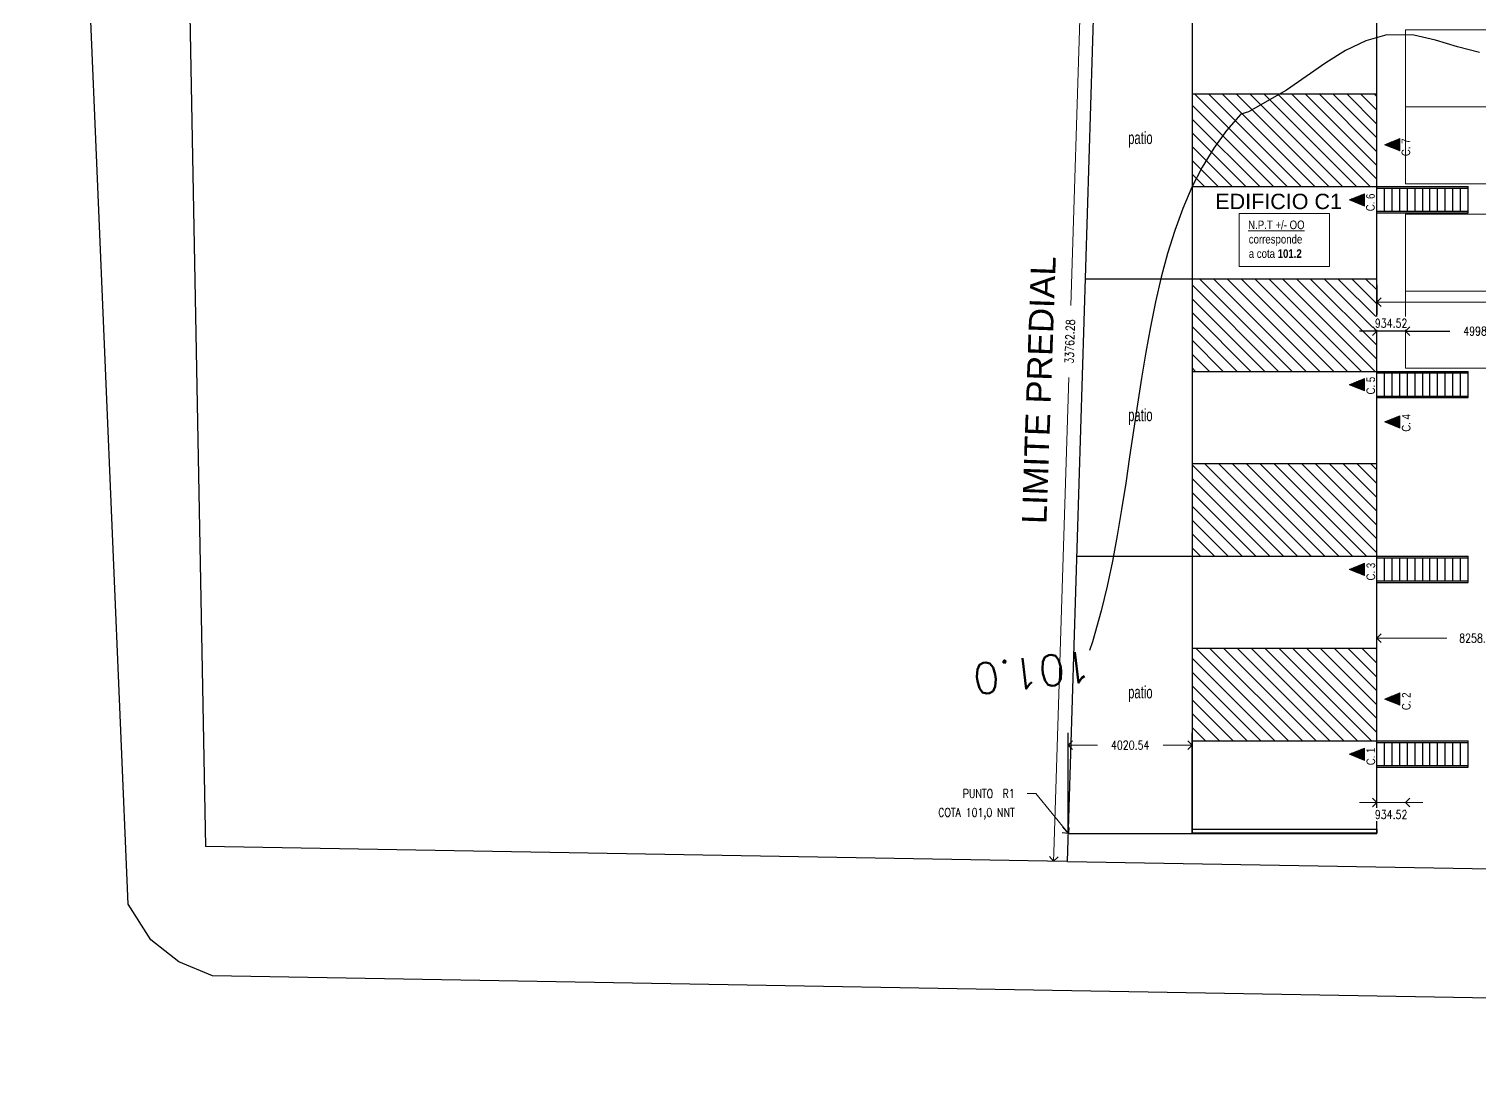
# Model space of a CAD drawing. Header units: metres. Extents: x -632 to 145, y -170 to 252.
# Drawn here: x -37.78 to 9.32, y -7.69 to 26.12 of the extents above; entities that cross this region are included whole.
import ezdxf

# ---------------------------------------------------------------- set-up
doc = ezdxf.new("R2010")
doc.units = ezdxf.units.M
doc.header["$LTSCALE"] = 5
doc.header["$MEASUREMENT"] = 0
doc.layers.get('0').update_dxf_attribs({"color": 30})
doc.layers.get('DEFPOINTS').update_dxf_attribs({"color": 210})
for name, color, linetype, lineweight in [('A-ANNO-SYMB', 3, 'Continuous', 18), ('U-ANNO-TEXT', 3, 'Continuous', 18), ('U-PARK-MNR', 255, 'Continuous', 13)]:
    doc.layers.add(name, color=color, linetype=linetype, lineweight=lineweight)
doc.layers.add('U-ANNO-DIMS', color=210, linetype='Continuous', lineweight=18, plot=False)
for name, color, linetype in [('U-BLDG', 7, 'Continuous'), ('U-PROP', 1, 'Continuous'), ('U-SDWK', 4, 'Continuous'), ('U-STRS', 4, 'Continuous'), ('U-TOPO-CURV', 8, 'Continuous')]:
    doc.layers.add(name, color=color, linetype=linetype)
doc.styles.add('E-ARIAL', font='arial.ttf')
doc.styles.add('E-ROMANS', font='romans.shx', dxfattribs={"width": 0.8})
doc.dimstyles.new('E-0001_ARW_24', dxfattribs={"dimscale": 0.001, "dimtxt": 2.4, "dimasz": 2.4, "dimexe": 1.2, "dimexo": 0.8, "dimgap": 1.2, "dimtad": 0, "dimdec": 0, "dimlfac": 1000, "dimzin": 0, "dimdsep": 46, "dimtxsty": 'E-ROMANS', "dimblk": 'OPEN90', "dimcen": 1.2, "dimclrd": 256, "dimclre": 256, "dimclrt": 256, "dimadec": 0, "dimazin": 0, "dimtfac": 1, "dimtdec": 0, "dimtmove": 1, "dimatfit": 3, "dimldrblk": 'OPEN90', "dimfxl": 1, "dimtfill": 1, "dimtolj": 1, "dimtzin": 0, "dimlwd": -1, "dimarcsym": 0})

# ---------------------------------------------------------------- blocks, each defined once
blk = doc.blocks.new('_Open90')
at = {"color": 0, "linetype": 'ByBlock', "lineweight": -2}
for p, q in [((0, 0), (-1, 0)), ((-0.5, 0.5), (0, 0)), ((0, 0), (-0.5, -0.5))]:
    blk.add_line(p, q, dxfattribs=at)
blk = doc.blocks.new('*D4')
at = {"layer": 'DEFPOINTS', "color": 0, "transparency": 16777216}
for p in [(0, 2.862), (0, 0.026), (-4.021, -0.007)]:
    blk.add_point(p, dxfattribs=at)
at = {"layer": 'U-ANNO-DIMS', "color": 1, "lineweight": -2, "transparency": 16777216}
for p, q in [((-4.021, -0.007), (-4.021, 3.262)), ((0, 0.026), (0, 3.262))]:
    blk.add_line(p, q, dxfattribs=at)
at = {"layer": 'U-ANNO-DIMS', "color": 1, "transparency": 16777216}
for p, q in [((-3.741, 2.862), (-3.077, 2.862)), ((-0.28, 2.862), (-0.944, 2.862))]:
    blk.add_line(p, q, dxfattribs=at)
at = {"layer": 'U-ANNO-DIMS', "color": 1, "transparency": 16777216, "xscale": 0.28, "yscale": 0.28, "zscale": 0.28, "rotation": 180}
blk.add_blockref('_Open90', (-4.021, 2.862), dxfattribs=at)
at = {"layer": 'U-ANNO-DIMS', "color": 1, "transparency": 16777216, "xscale": 0.28, "yscale": 0.28, "zscale": 0.28}
blk.add_blockref('_Open90', (0, 2.862), dxfattribs=at)
at = {"layer": 'U-ANNO-DIMS', "color": 2, "transparency": 16777216, "insert": (-2.01, 2.862), "char_height": 0.28, "attachment_point": 5, "style": 'E-ROMANS', "bg_fill": 3, "box_fill_scale": 1.25, "bg_fill_color": 256, "bg_fill_true_color": 13158600, "bg_fill_transparency": 0}
blk.add_mtext('\\A1;4020.54', dxfattribs=at)
blk = doc.blocks.new('*D8')
at = {"layer": 'DEFPOINTS', "color": 0, "transparency": 16777216}
for p in [(6, 17.814), (22.869, 17.814), (22.869, 17.25)]:
    blk.add_point(p, dxfattribs=at)
at = {"layer": 'U-ANNO-DIMS', "color": 1, "lineweight": -2, "transparency": 16777216}
for p, q in [((6, 17.814), (6, 16.85)), ((22.869, 17.814), (22.869, 16.85))]:
    blk.add_line(p, q, dxfattribs=at)
at = {"layer": 'U-ANNO-DIMS', "color": 1, "transparency": 16777216}
for p, q in [((6.28, 17.25), (12.219, 17.25)), ((22.589, 17.25), (14.534, 17.25))]:
    blk.add_line(p, q, dxfattribs=at)
at = {"layer": 'U-ANNO-DIMS', "color": 1, "transparency": 16777216, "xscale": 0.28, "yscale": 0.28, "zscale": 0.28, "rotation": 180}
blk.add_blockref('_Open90', (6, 17.25), dxfattribs=at)
at = {"layer": 'U-ANNO-DIMS', "color": 1, "transparency": 16777216, "xscale": 0.28, "yscale": 0.28, "zscale": 0.28}
blk.add_blockref('_Open90', (22.869, 17.25), dxfattribs=at)
at = {"layer": 'U-ANNO-DIMS', "color": 2, "transparency": 16777216, "insert": (13.377, 17.303), "char_height": 0.28, "attachment_point": 5, "style": 'E-ROMANS', "bg_fill": 3, "box_fill_scale": 1.25, "bg_fill_color": 256, "bg_fill_true_color": 13158600, "bg_fill_transparency": 0}
blk.add_mtext('\\A1;16869.04', dxfattribs=at)
blk = doc.blocks.new('*D17')
at = {"layer": 'DEFPOINTS', "color": 0, "transparency": 16777216}
for p in [(14.258, 6.334), (6, 5.998), (14.258, 5.998)]:
    blk.add_point(p, dxfattribs=at)
at = {"layer": 'U-ANNO-DIMS', "color": 1, "lineweight": -2, "transparency": 16777216}
for p, q in [((6, 5.998), (6, 6.734)), ((14.258, 5.998), (14.258, 6.734))]:
    blk.add_line(p, q, dxfattribs=at)
at = {"layer": 'U-ANNO-DIMS', "color": 1, "transparency": 16777216}
for p, q in [((6.28, 6.334), (8.273, 6.334)), ((13.978, 6.334), (10.332, 6.334))]:
    blk.add_line(p, q, dxfattribs=at)
at = {"layer": 'U-ANNO-DIMS', "color": 1, "transparency": 16777216, "xscale": 0.28, "yscale": 0.28, "zscale": 0.28, "rotation": 180}
blk.add_blockref('_Open90', (6, 6.334), dxfattribs=at)
at = {"layer": 'U-ANNO-DIMS', "color": 1, "transparency": 16777216, "xscale": 0.28, "yscale": 0.28, "zscale": 0.28}
blk.add_blockref('_Open90', (14.258, 6.334), dxfattribs=at)
at = {"layer": 'U-ANNO-DIMS', "color": 2, "transparency": 16777216, "insert": (9.302, 6.334), "char_height": 0.28, "attachment_point": 5, "style": 'E-ROMANS', "bg_fill": 3, "box_fill_scale": 1.25, "bg_fill_color": 256, "bg_fill_true_color": 13158600, "bg_fill_transparency": 0}
blk.add_mtext('\\A1;8258.31', dxfattribs=at)
blk = doc.blocks.new('*D45')
at = {"layer": 'U-ANNO-DIMS', "color": 1, "transparency": 16777216}
for p, q in [((5.72, 0.999), (5.44, 0.999)), ((7.215, 0.999), (7.495, 0.999))]:
    blk.add_line(p, q, dxfattribs=at)
at = {"layer": 'U-ANNO-DIMS', "color": 2, "transparency": 16777216, "insert": (6.467, 0.609), "char_height": 0.28, "attachment_point": 5, "style": 'E-ROMANS', "bg_fill": 3, "box_fill_scale": 1.25, "bg_fill_color": 256, "bg_fill_true_color": 13158600, "bg_fill_transparency": 0}
blk.add_mtext('\\A1;934.52', dxfattribs=at)
at = {"layer": 'DEFPOINTS', "color": 0, "transparency": 16777216}
for p in [(6, 1.019), (6.935, 1.019), (6.935, 0.999)]:
    blk.add_point(p, dxfattribs=at)
at = {"layer": 'U-ANNO-DIMS', "color": 1, "transparency": 16777216}
blk.add_line((6, 0.999), (6.935, 0.999), dxfattribs=at)
at = {"layer": 'U-ANNO-DIMS', "color": 1, "transparency": 16777216, "xscale": 0.28, "yscale": 0.28, "zscale": 0.28}
blk.add_blockref('_Open90', (6, 0.999), dxfattribs=at)
at = {"layer": 'U-ANNO-DIMS', "color": 1, "transparency": 16777216, "xscale": 0.28, "yscale": 0.28, "zscale": 0.28, "rotation": 180}
blk.add_blockref('_Open90', (6.935, 0.999), dxfattribs=at)
blk = doc.blocks.new('*D57')
at = {"layer": 'DEFPOINTS', "color": 0, "transparency": 16777216}
for p in [(-3.447, 32.843), (-3, 32.83), (-4.049, -0.916)]:
    blk.add_point(p, dxfattribs=at)
at = {"layer": 'U-ANNO-DIMS', "color": 1, "transparency": 16777216}
for p, q in [((-3.455, 32.564), (-3.935, 17.138)), ((-4.487, -0.623), (-4.007, 14.803))]:
    blk.add_line(p, q, dxfattribs=at)
at = {"layer": 'U-ANNO-DIMS', "color": 1, "transparency": 16777216, "xscale": 0.28, "yscale": 0.28, "zscale": 0.28}
for p, rotation in [((-3.447, 32.843), 88.21981892361607), ((-4.496, -0.903), 268.2198189236161)]:
    blk.add_blockref('_Open90', p, dxfattribs=dict(at, rotation=rotation))
at = {"layer": 'U-ANNO-DIMS', "color": 2, "transparency": 16777216, "insert": (-3.971, 15.97), "char_height": 0.28, "attachment_point": 5, "rotation": 88.2198, "style": 'E-ROMANS', "bg_fill": 3, "box_fill_scale": 1.25, "bg_fill_color": 256, "bg_fill_true_color": 13158600, "bg_fill_transparency": 0}
blk.add_mtext('\\A1;33762.28', dxfattribs=at)
blk = doc.blocks.new('*D65')
at = {"layer": 'DEFPOINTS', "color": 0, "transparency": 16777216}
for p in [(6.935, 16.307), (6.935, 16.274), (11.933, 16.275)]:
    blk.add_point(p, dxfattribs=at)
at = {"layer": 'U-BLDG', "color": 1, "transparency": 16777216}
for p, q in [((7.215, 16.307), (8.372, 16.307)), ((11.653, 16.307), (10.495, 16.307))]:
    blk.add_line(p, q, dxfattribs=at)
at = {"layer": 'U-BLDG', "color": 1, "transparency": 16777216, "xscale": 0.28, "yscale": 0.28, "zscale": 0.28, "rotation": 180}
blk.add_blockref('_Open90', (6.935, 16.307), dxfattribs=at)
at = {"layer": 'U-BLDG', "color": 1, "transparency": 16777216, "xscale": 0.28, "yscale": 0.28, "zscale": 0.28}
blk.add_blockref('_Open90', (11.933, 16.307), dxfattribs=at)
at = {"layer": 'U-BLDG', "color": 2, "transparency": 16777216, "insert": (9.434, 16.307), "char_height": 0.28, "attachment_point": 5, "style": 'E-ROMANS', "bg_fill": 3, "box_fill_scale": 1.25, "bg_fill_color": 256, "bg_fill_true_color": 13158600, "bg_fill_transparency": 0}
blk.add_mtext('\\A1;4998.60', dxfattribs=at)
blk = doc.blocks.new('*D66')
at = {"layer": 'U-BLDG', "color": 1, "transparency": 16777216}
for p, q in [((5.72, 16.307), (5.44, 16.307)), ((7.215, 16.307), (7.495, 16.307))]:
    blk.add_line(p, q, dxfattribs=at)
at = {"layer": 'U-BLDG', "color": 2, "transparency": 16777216, "insert": (6.467, 16.562), "char_height": 0.28, "attachment_point": 5, "style": 'E-ROMANS', "bg_fill": 3, "box_fill_scale": 1.25, "bg_fill_color": 256, "bg_fill_true_color": 13158600, "bg_fill_transparency": 0}
blk.add_mtext('\\A1;934.52', dxfattribs=at)
at = {"layer": 'DEFPOINTS', "color": 0, "transparency": 16777216}
for p in [(6, 16.307), (6, 16.274), (6.935, 16.274)]:
    blk.add_point(p, dxfattribs=at)
at = {"layer": 'U-BLDG', "color": 1, "transparency": 16777216}
blk.add_line((6.935, 16.307), (6, 16.307), dxfattribs=at)
at = {"layer": 'U-BLDG', "color": 1, "transparency": 16777216, "xscale": 0.28, "yscale": 0.28, "zscale": 0.28}
blk.add_blockref('_Open90', (6, 16.307), dxfattribs=at)
at = {"layer": 'U-BLDG', "color": 1, "transparency": 16777216, "xscale": 0.28, "yscale": 0.28, "zscale": 0.28, "rotation": 180}
blk.add_blockref('_Open90', (6.935, 16.307), dxfattribs=at)

msp = doc.modelspace()

# ---------------------------------------------------------------- hatches: boundary and pattern name
at = {"layer": 'A-ANNO-SYMB'}
h = msp.add_hatch(dxfattribs=at)
h.set_pattern_fill('ANSI31', color=256, scale=0.01, angle=-90, style=0)
h.set_pattern_definition([(45, (14.508314, 19.102804), (-0.02245064, 0.02245064), [])])
h.paths.add_polyline_path([(6.25, 22.356784), (6.75, 22.556784), (6.75, 22.156784)])
h = msp.add_hatch(dxfattribs=at)
h.set_pattern_fill('ANSI31', color=256, scale=0.01, angle=-90, style=0)
h.set_pattern_definition([(45, (13.357198, 17.31272), (-0.02245064, 0.02245064), [])])
h.paths.add_polyline_path([(5.098884, 20.5667), (5.598884, 20.7667), (5.598884, 20.3667)])
h = msp.add_hatch(dxfattribs=at)
h.set_pattern_fill('ANSI31', color=256, scale=0.01, angle=-90, style=0)
h.set_pattern_definition([(45, (13.357198, 11.31272), (-0.02245064, 0.02245064), [])])
h.paths.add_polyline_path([(5.098884, 14.5667), (5.598884, 14.7667), (5.598884, 14.3667)])
h = msp.add_hatch(dxfattribs=at)
h.set_pattern_fill('ANSI31', color=256, scale=0.01, angle=-90, style=0)
h.set_pattern_definition([(45, (14.508314, 10.102804), (-0.02245064, 0.02245064), [])])
h.paths.add_polyline_path([(6.25, 13.356784), (6.75, 13.556784), (6.75, 13.156784)])
h = msp.add_hatch(dxfattribs=at)
h.set_pattern_fill('ANSI31', color=256, scale=0.01, angle=-90, style=0)
h.set_pattern_definition([(45, (13.357198, 5.31272), (-0.02245064, 0.02245064), [])])
h.paths.add_polyline_path([(5.098884, 8.5667), (5.598884, 8.7667), (5.598884, 8.3667)])
h = msp.add_hatch(dxfattribs=at)
h.set_pattern_fill('ANSI31', color=256, scale=0.01, angle=-90, style=0)
h.set_pattern_definition([(45, (14.508314, 1.102804), (-0.02245064, 0.02245064), [])])
h.paths.add_polyline_path([(6.25, 4.356784), (6.75, 4.556784), (6.75, 4.156784)])
h = msp.add_hatch(dxfattribs=at)
h.set_pattern_fill('ANSI31', color=256, scale=0.01, angle=-90, style=0)
h.set_pattern_definition([(45, (13.357198, -0.68728), (-0.02245064, 0.02245064), [])])
h.paths.add_polyline_path([(5.098884, 2.5667), (5.598884, 2.7667), (5.598884, 2.3667)])
at = {"layer": 'U-BLDG'}
h = msp.add_hatch(dxfattribs=at)
h.set_pattern_fill('ANSI31', color=256, scale=0.1, angle=93.3640869, style=0)
h.set_pattern_definition([(135, (24.7565, -32.09583), (-0.2245064, -0.2245064), [])])
h.paths.add_polyline_path([(0, 5.997822), (0, 2.997822), (6, 2.997822), (6, 5.997822)])
h.paths.add_polyline_path([(6, 8.997822), (6, 11.997822), (0, 11.997822), (0, 8.997822)])
h.paths.add_polyline_path([(0, 17.997822), (0, 14.997822), (6, 14.997822), (6, 17.997822)])
h.paths.add_polyline_path([(6, 23.997822), (0, 23.997822), (0, 20.997822), (6, 20.997822)])
h.paths.add_polyline_path([(0, 29.997822), (0, 26.997822), (6, 26.997822), (6, 29.997822)])
h.paths.add_polyline_path([(6, 32.997822), (6, 35.997822), (0, 35.997822), (0, 32.997822)])

# ---------------------------------------------------------------- linework, layer by layer
at = {"layer": 'A-ANNO-SYMB'}
for p, q in [((6.25, 22.356784), (6.75, 22.556784)), ((6.25, 22.356784), (6.75, 22.156784)), ((6.75, 22.156784), (6.75, 22.556784)), ((5.098884, 20.5667), (5.598884, 20.7667)), ((5.598884, 20.3667), (5.598884, 20.7667)), ((5.098884, 20.5667), (5.598884, 20.3667)), ((5.098884, 14.5667), (5.598884, 14.7667)), ((5.598884, 14.3667), (5.598884, 14.7667)), ((5.098884, 14.5667), (5.598884, 14.3667)), ((6.25, 13.356784), (6.75, 13.556784)), ((6.25, 13.356784), (6.75, 13.156784)), ((6.75, 13.156784), (6.75, 13.556784)), ((5.098884, 8.5667), (5.598884, 8.7667)), ((5.098884, 8.5667), (5.598884, 8.3667)), ((5.598884, 8.3667), (5.598884, 8.7667)), ((6.25, 4.356784), (6.75, 4.556784)), ((6.25, 4.356784), (6.75, 4.156784)), ((6.75, 4.156784), (6.75, 4.556784)), ((5.098884, 2.5667), (5.598884, 2.7667)), ((5.098884, 2.5667), (5.598884, 2.3667)), ((5.598884, 2.3667), (5.598884, 2.7667))]:
    msp.add_line(p, q, dxfattribs=at)
at = {"layer": 'U-ANNO-TEXT'}
msp.add_lwpolyline([(1.525601, 20.123395), (4.465504, 20.123395), (4.465504, 18.402202), (1.525601, 18.402202)], close=True, dxfattribs=at)
at = {"layer": 'U-BLDG'}
for points in [[(6, 23.997822), (0, 23.997822), (0, 20.997822), (6, 20.997822), (6, 23.997822)], [(6, 17.997822), (0, 17.997822), (0, 14.997822), (6, 14.997822), (6, 17.997822)], [(6, 11.997822), (0, 11.997822), (0, 8.997822), (6, 8.997822), (6, 11.997822)], [(6, 5.997822), (0, 5.997822), (0, 2.997822), (6, 2.997822), (6, 5.997822)]]:
    msp.add_lwpolyline(points, dxfattribs=at)
at = {"layer": 'U-PARK-MNR'}
for points in [[(6.934518, 23.584394), (6.934518, 26.084394), (11.934518, 26.084394), (11.934518, 23.584394)], [(6.934518, 21.084394), (6.934518, 23.584394), (11.934518, 23.584394), (11.934518, 21.084394)], [(6.934518, 17.6058), (6.934518, 20.1058), (11.934518, 20.1058), (11.934518, 17.6058)], [(6.934518, 15.1058), (6.934518, 17.6058), (11.934518, 17.6058), (11.934518, 15.1058)]]:
    msp.add_lwpolyline(points, close=True, dxfattribs=at)
at = {"layer": 'U-PROP'}
for p, q in [((-4.048817, -0.916428), (-2.999991, 32.829556)), ((-32.644779, 31.178558), (-32.050607, -0.425816)), ((6, 17.997822), (6, 26.997822)), ((6, 17.997822), (-3.460962, 17.997822)), ((6, -0.002178), (6, 17.997822)), ((-3.740682, 8.997822), (6, 8.997822)), ((-4.078145, -0.915914), (-32.050607, -0.425816)), ((-4.048817, -0.916428), (34.458314, -1.581643))]:
    msp.add_line(p, q, dxfattribs=at)
msp.add_lwpolyline([(0, 35.997822), (0, -0.002178), (6, -0.002178), (6, 35.997822)], close=True, dxfattribs=at)
at = {"layer": 'U-SDWK'}
for p, q in [((-34.563736, -2.296119), (-37.780758, 74.190481)), ((-33.820903, -3.459546), (-34.563736, -2.296119)), ((-32.915589, -4.172923), (-33.820903, -3.459546)), ((-31.816006, -4.62492), (-32.915589, -4.172923)), ((142.880914, -7.685742), (-31.816006, -4.62492))]:
    msp.add_line(p, q, dxfattribs=at)
at = {"layer": 'U-STRS'}
for p, q in [((6, 20.997822), (7.72, 20.997822)), ((6, 20.147822), (6, 20.997822)), ((6, 20.947822), (7.72, 20.947822)), ((6.25, 20.197822), (6.25, 20.947822)), ((6.5, 20.197822), (6.5, 20.947822)), ((6.75, 20.197822), (6.75, 20.947822)), ((7, 20.197822), (7, 20.947822)), ((7.25, 20.197822), (7.25, 20.947822)), ((7.5, 20.197822), (7.5, 20.947822)), ((7.72, 20.997822), (8.97, 20.997822)), ((7.72, 20.947822), (8.97, 20.947822)), ((7.72, 20.197822), (7.72, 20.947822)), ((7.97, 20.197822), (7.97, 20.947822)), ((8.22, 20.197822), (8.22, 20.947822)), ((8.47, 20.197822), (8.47, 20.947822)), ((8.72, 20.197822), (8.72, 20.947822)), ((8.97, 20.147822), (8.97, 20.997822)), ((6, 20.197822), (8.97, 20.197822)), ((6, 20.147822), (8.97, 20.147822)), ((6, 14.997822), (7.72, 14.997822)), ((6, 14.147822), (6, 14.997822)), ((6, 14.947822), (7.72, 14.947822)), ((6.25, 14.197822), (6.25, 14.947822)), ((6.5, 14.197822), (6.5, 14.947822)), ((6.75, 14.197822), (6.75, 14.947822)), ((7, 14.197822), (7, 14.947822)), ((7.25, 14.197822), (7.25, 14.947822)), ((7.5, 14.197822), (7.5, 14.947822)), ((7.72, 14.997822), (8.97, 14.997822)), ((7.72, 14.947822), (8.97, 14.947822)), ((7.72, 14.197822), (7.72, 14.947822)), ((7.97, 14.197822), (7.97, 14.947822)), ((8.22, 14.197822), (8.22, 14.947822)), ((8.47, 14.197822), (8.47, 14.947822)), ((8.72, 14.197822), (8.72, 14.947822)), ((8.97, 14.147822), (8.97, 14.997822)), ((6, 14.197822), (8.97, 14.197822)), ((6, 14.147822), (8.97, 14.147822)), ((6, 8.997822), (7.72, 8.997822)), ((6, 8.147822), (6, 8.997822)), ((7.72, 8.997822), (8.97, 8.997822)), ((8.97, 8.147822), (8.97, 8.997822)), ((6, 8.947822), (7.72, 8.947822)), ((6.25, 8.197822), (6.25, 8.947822)), ((6.5, 8.197822), (6.5, 8.947822)), ((6.75, 8.197822), (6.75, 8.947822)), ((7, 8.197822), (7, 8.947822)), ((7.25, 8.197822), (7.25, 8.947822)), ((7.5, 8.197822), (7.5, 8.947822)), ((7.72, 8.947822), (8.97, 8.947822)), ((7.72, 8.197822), (7.72, 8.947822)), ((7.97, 8.197822), (7.97, 8.947822)), ((8.22, 8.197822), (8.22, 8.947822)), ((8.47, 8.197822), (8.47, 8.947822)), ((8.72, 8.197822), (8.72, 8.947822)), ((6, 8.197822), (8.97, 8.197822)), ((6, 8.147822), (8.97, 8.147822)), ((6, 2.997822), (7.72, 2.997822)), ((6, 2.147822), (6, 2.997822)), ((6, 2.947822), (7.72, 2.947822)), ((6.25, 2.197822), (6.25, 2.947822)), ((6.5, 2.197822), (6.5, 2.947822)), ((6.75, 2.197822), (6.75, 2.947822)), ((7, 2.197822), (7, 2.947822)), ((7.25, 2.197822), (7.25, 2.947822)), ((7.5, 2.197822), (7.5, 2.947822)), ((7.72, 2.997822), (8.97, 2.997822)), ((7.72, 2.947822), (8.97, 2.947822)), ((7.72, 2.197822), (7.72, 2.947822)), ((7.97, 2.197822), (7.97, 2.947822)), ((8.22, 2.197822), (8.22, 2.947822)), ((8.47, 2.197822), (8.47, 2.947822)), ((8.72, 2.197822), (8.72, 2.947822)), ((8.97, 2.147822), (8.97, 2.997822)), ((6, 2.197822), (8.97, 2.197822)), ((6, 2.147822), (8.97, 2.147822))]:
    msp.add_line(p, q, dxfattribs=at)

# ---------------------------------------------------------------- texts
at = {"layer": 'U-ANNO-TEXT', "style": 'E-ARIAL'}
msp.add_text('LIMITE PREDIAL', height=0.8, rotation=87.9666953, dxfattribs=at).set_placement((-4.732648, 10.03339))
at = {"layer": 'U-ANNO-TEXT', "attachment_point": 1, "style": 'E-ROMANS'}
for s, insert, char_height, width in [('{\\fArial Narrow|b0|i0|c0|p34;patio}', (-2.076515, 22.781615), 0.4, 3.7363), (' {\\fArial|b0|i0|c0|p34;\\LN.P.T +/- OO\\P\\l  corresponde \\P  a cota \\fArial|b1|i0|c0|p34;101.2}', (1.667853, 19.897591), 0.28, 9.3704), ('{\\fArial Narrow|b0|i0|c0|p34;patio}', (-2.076515, 13.781672), 0.4, 3.7363), ('{\\fArial Narrow|b0|i0|c0|p34;patio}', (-2.076515, 4.781615), 0.4, 3.7363)]:
    msp.add_mtext(s, dxfattribs=dict(at, insert=insert, char_height=char_height, width=width))
at = {"layer": 'U-ANNO-TEXT', "char_height": 0.28, "width": 1.6507, "attachment_point": 1, "rotation": 90, "style": 'E-ROMANS'}
for s, insert in [('{\\fArial|b0|i0|c0|p34;C. 7}', (6.805054, 21.987802)), ('{\\fArial|b0|i0|c0|p34;C. 6}', (5.653937, 20.197718)), ('{\\fArial|b0|i0|c0|p34;C. 5}', (5.663647, 14.249431)), ('{\\fArial|b0|i0|c0|p34;C. 4}', (6.814763, 13.039515)), ('{\\fArial|b0|i0|c0|p34;C. 3}', (5.666313, 8.209042)), ('{\\fArial|b0|i0|c0|p34;C. 2}', (6.81743, 3.999127)), ('{\\fArial|b0|i0|c0|p34;C. 1}', (5.666313, 2.209042))]:
    msp.add_mtext(s, dxfattribs=dict(at, insert=insert))
at = {"layer": 'U-ANNO-TEXT', "attachment_point": 6}
for s, insert, char_height, style in [('EDIFICIO C1', (4.868709, 20.513661), 0.5, 'E-ARIAL'), ('PUNTO  R1', (-5.760168, 1.287704), 0.28, 'E-ROMANS'), ('COTA 101,0 NNT', (-5.760168, 0.635026), 0.28, 'E-ROMANS')]:
    msp.add_mtext(s, dxfattribs=dict(at, insert=insert, char_height=char_height, style=style))

# ---------------------------------------------------------------- leaders
at = {"layer": 'U-ANNO-DIMS', "annotation_type": 0, "has_hookline": 1, "hookline_direction": 1, "text_width": 1.845333}
msp.add_leader([(-4.017046, -0.005164), (-5.080168, 1.287704), (-5.360168, 1.287704)], dimstyle='E-0001_ARW_24', override={"dimscale": 1, "dimtxt": 0.28, "dimasz": 0.28, "dimexe": 0.4, "dimexo": 0, "dimgap": 0.4, "dimtad": 0, "dimdec": 2, "dimzin": 1, "dimtxsty": 'E-ROMANS', "dimcen": 0.1, "dimclrd": 1, "dimclre": 1, "dimclrt": 2, "dimtzin": 1}, dxfattribs=at)

# ---------------------------------------------------------------- next in the draw order: dimensions: what is measured, and where the dimension line sits
at = {"layer": 'U-ANNO-DIMS'}
for base, p1, p2, picture, middle in [((22.869036, 17.250239), (6, 17.814066), (22.869036, 17.814066), '*D8', (13.376513, 17.303405)), ((14.258314, 6.333904), (6, 5.997822), (14.258314, 5.997822), '*D17', (9.30249, 6.333904))]:
    dim = msp.add_linear_dim(base=base, p1=p1, p2=p2, angle=0, dimstyle='E-0001_ARW_24', override={"dimscale": 1, "dimtxt": 0.28, "dimasz": 0.28, "dimexe": 0.4, "dimexo": 0, "dimgap": 0.4, "dimtad": 0, "dimdec": 2, "dimzin": 1, "dimtxsty": 'E-ROMANS', "dimcen": 0.1, "dimclrd": 1, "dimclre": 1, "dimclrt": 2, "dimtdec": 0, "dimtmove": 1, "dimtzin": 1}, dxfattribs=at)
    dim.commit()
    dim.dimension.update_dxf_attribs({"geometry": picture, "text_midpoint": middle, "dimtype": 160})
dim = msp.add_linear_dim(base=(0, 2.862499), p1=(-4.020537, -0.006535), p2=(0, 0.026462), angle=0, dimstyle='E-0001_ARW_24', override={"dimscale": 1, "dimtxt": 0.28, "dimasz": 0.28, "dimexe": 0.4, "dimexo": 0, "dimgap": 0.4, "dimtad": 0, "dimdec": 2, "dimzin": 1, "dimtxsty": 'E-ROMANS', "dimcen": 0.1, "dimclrd": 1, "dimclre": 1, "dimclrt": 2, "dimtmove": 1, "dimtzin": 1}, dxfattribs=at)
dim.commit()
dim.dimension.update_dxf_attribs({"geometry": '*D4', "text_midpoint": (-2.010269, 2.862499)})
dim = msp.add_linear_dim(base=(6.934518, 0.999024), p1=(6, 1.018548), p2=(6.934518, 1.018548), dimstyle='E-0001_ARW_24', override={"dimscale": 1, "dimtxt": 0.28, "dimasz": 0.28, "dimexe": 0.1, "dimexo": 0, "dimgap": 0.4, "dimtad": 0, "dimdec": 2, "dimzin": 1, "dimtxsty": 'E-ROMANS', "dimcen": 0.1, "dimse1": 1, "dimse2": 1, "dimclrd": 1, "dimclre": 250, "dimclrt": 2, "dimtdec": 2, "dimtmove": 2, "dimtzin": 1}, dxfattribs=at)
dim.commit()
dim.dimension.update_dxf_attribs({"geometry": '*D45', "text_midpoint": (6.467259, 0.608531), "dimtype": 160})
at = {"layer": 'U-BLDG'}
dim = msp.add_linear_dim(base=(6.934518, 16.307147), p1=(11.933115, 16.274534), p2=(6.934518, 16.274468), angle=0, dimstyle='E-0001_ARW_24', override={"dimscale": 1, "dimtxt": 0.28, "dimasz": 0.28, "dimexe": 0.1, "dimexo": 0, "dimgap": 0.4, "dimtad": 0, "dimdec": 2, "dimzin": 1, "dimtxsty": 'E-ROMANS', "dimcen": 0.1, "dimse1": 1, "dimse2": 1, "dimclrd": 1, "dimclre": 250, "dimclrt": 2, "dimtdec": 2, "dimtmove": 2, "dimtzin": 1}, dxfattribs=at)
dim.commit()
dim.dimension.update_dxf_attribs({"geometry": '*D65', "text_midpoint": (9.433816, 16.307147)})

# ---------------------------------------------------------------- next in the draw order: linework, layer by layer
msp.add_lwpolyline([(0, 0.137822), (6, 0.137822), (6, 0), (0, 0)], close=True, dxfattribs=at)
at = {"layer": 'U-PROP'}
msp.add_line((-4.020402, -0.002178), (6, -0.002178), dxfattribs=at)

# ---------------------------------------------------------------- next in the draw order: dimensions: what is measured, and where the dimension line sits
at = {"layer": 'U-BLDG'}
dim = msp.add_linear_dim(base=(6, 16.307147), p1=(6.934518, 16.274468), p2=(6, 16.274468), angle=0, dimstyle='E-0001_ARW_24', override={"dimscale": 1, "dimtxt": 0.28, "dimasz": 0.28, "dimexe": 0.1, "dimexo": 0, "dimgap": 0.4, "dimtad": 0, "dimdec": 2, "dimzin": 1, "dimtxsty": 'E-ROMANS', "dimcen": 0.1, "dimse1": 1, "dimse2": 1, "dimclrd": 1, "dimclre": 250, "dimclrt": 2, "dimtdec": 2, "dimtmove": 2, "dimtzin": 1}, dxfattribs=at)
dim.commit()
dim.dimension.update_dxf_attribs({"geometry": '*D66', "text_midpoint": (6.467259, 16.562448), "dimtype": 160})

# ---------------------------------------------------------------- next in the draw order: dimensions: what is measured, and where the dimension line sits
at = {"layer": 'U-ANNO-DIMS'}
dim = msp.add_aligned_dim(p1=(-4.048817, -0.916428), p2=(-2.999991, 32.829556), distance=0.44698, dimstyle='E-0001_ARW_24', override={"dimscale": 1, "dimtxt": 0.28, "dimasz": 0.28, "dimexe": 0.1, "dimexo": 0, "dimgap": 0.4, "dimtad": 0, "dimdec": 2, "dimzin": 1, "dimtxsty": 'E-ROMANS', "dimcen": 0.1, "dimse1": 1, "dimse2": 1, "dimclrd": 1, "dimclre": 250, "dimclrt": 2, "dimtdec": 2, "dimtmove": 2, "dimtzin": 1}, dxfattribs=at)
dim.commit()
dim.dimension.update_dxf_attribs({"geometry": '*D57', "text_midpoint": (-3.971168, 15.97045)})

# ---------------------------------------------------------------- next in the draw order: linework, layer by layer
at = {"layer": 'U-TOPO-CURV', "elevation": 101}
msp.add_lwpolyline([(9.339452, 25.3569), (8.621987, 25.538187), (7.906053, 25.750104), (7.200577, 25.914194), (6.323272, 25.92863), (5.642372, 25.735129), (4.985419, 25.418288), (4.343284, 25.018244), (3.706839, 24.575135), (3.066953, 24.1291), (1.838329, 23.429891), (1.583244, 23.348655), (1.11953, 22.819892), (0.703037, 22.246568), (0.330216, 21.631939), (-0.002474, 20.979266), (-0.298579, 20.291806), (-0.561646, 19.572818), (-0.795217, 18.825561), (-1.00284, 18.053294), (-1.188058, 17.259276), (-1.354416, 16.446764), (-1.50546, 15.619018), (-1.644734, 14.779296), (-1.775784, 13.930857), (-1.902154, 13.076961), (-2.027391, 12.220864), (-2.155038, 11.365826), (-2.28864, 10.515108), (-2.431743, 9.671964), (-2.587892, 8.839656), (-2.760631, 8.021442), (-2.953507, 7.220581), (-3.236781, 6.221643), (-3.335152, 5.934463)], dxfattribs=at)

# ---------------------------------------------------------------- next in the draw order: texts
at = {"layer": 'U-TOPO-CURV', "style": 'E-ROMANS'}
msp.add_text('101.0', height=1, rotation=186.5658641, dxfattribs=at).set_placement((-3.335152, 5.934463))

doc.saveas('drawing.dxf')
